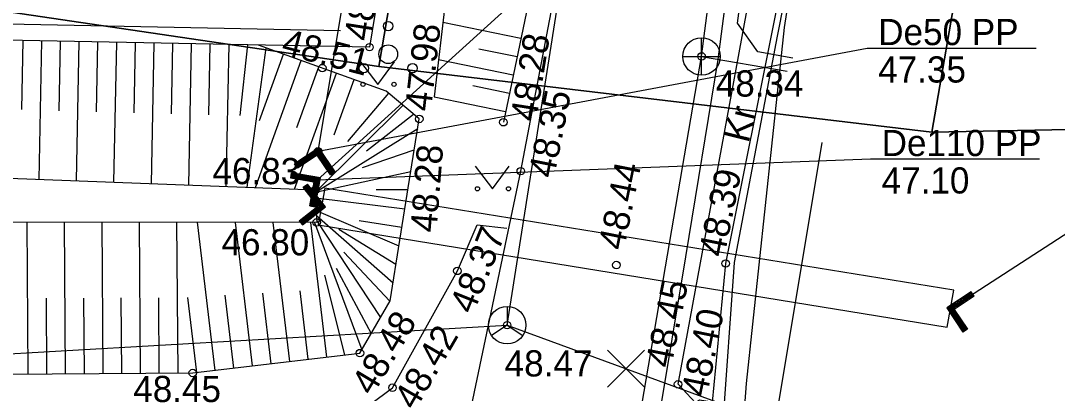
# Model space of a CAD drawing. Extents: x 640539 to 641242, y 6455746 to 6456171.
# Drawn here: x 641062.1 to 641089.78, y 6456005.8 to 6456015.76 of the extents above; entities that cross this region are included whole.
import ezdxf

# ---------------------------------------------------------------- set-up
doc = ezdxf.new("R2010")
doc.units = 0
for name, color, linetype in [('AED', 7, 'Continuous'), ('HALJASTUS', 7, 'Continuous'), ('KKAEV', 7, 'Continuous'), ('KORGUS-EH2000', 7, 'Continuous'), ('KPKAABEL', 7, 'Continuous'), ('KTRASS', 7, 'Continuous'), ('MOOTPIIR', 7, 'Continuous'), ('MPOHULIIN', 7, 'Continuous'), ('PIIR', 7, 'Continuous'), ('PUU', 7, 'Continuous'), ('RELJEEF', 7, 'Continuous'), ('SIKAEV', 7, 'Continuous'), ('SITRASS', 7, 'Continuous'), ('SKTRASS', 7, 'Continuous'), ('TEE', 7, 'Continuous'), ('TRUUP', 7, 'Continuous'), ('VEEKOGU', 7, 'Continuous'), ('VTRASS', 7, 'Continuous')]:
    doc.layers.add(name, color=color, linetype=linetype)

msp = doc.modelspace()

# ---------------------------------------------------------------- linework, layer by layer
at = {"layer": 'AED'}
msp.add_lwpolyline([(641075.635, 6456040.347), (641074.369, 6456032.864), (641072.7, 6456022.913), (641071.415, 6456015.048), (641058.896, 6456015.289), (641048.803, 6456015.485), (641038.728, 6456015.581), (641028.656, 6456015.785), (641018.581, 6456015.937), (641008.493, 6456016.086), (640998.44, 6456016.234), (640990.858, 6456016.345), (640986.284, 6456016.431)], dxfattribs=at)
at = {"layer": 'HALJASTUS'}
for p, q in [((641071.178, 6456014.661), (641071.641, 6456014.054)), ((641071.641, 6456014.054), (641072.086, 6456014.661)), ((641074.234, 6456011.871), (641074.698, 6456011.264)), ((641074.698, 6456011.264), (641075.143, 6456011.871))]:
    msp.add_line(p, q, dxfattribs=at)
msp.add_lwpolyline([(641070.639, 6456015.483), (641058.639, 6456015.73), (641046.515, 6456015.964), (641033.806, 6456016.126), (641020.779, 6456016.255), (641007.408, 6456016.557), (640995.34, 6456016.736), (640985.332, 6456016.859)], dxfattribs=at)
for centre in [(641071.24, 6456014.054), (641072.069, 6456014.054), (641074.297, 6456011.264), (641075.126, 6456011.264)]:
    msp.add_circle(centre, 0.055, dxfattribs=at)
at = {"layer": 'KKAEV'}
for p, q in [((641080.281, 6456014.301), (641080.281, 6456015.301)), ((641079.781, 6456014.801), (641080.781, 6456014.801))]:
    msp.add_line(p, q, dxfattribs=at)
msp.add_circle((641080.281, 6456014.801), 0.5, dxfattribs=at)
at = {"layer": 'KORGUS-EH2000'}
for centre in [(641071.415, 6456015.048), (641080.281, 6456014.801), (641070.156, 6456014.49), (641072.744, 6456013.13), (641074.99, 6456013.042), (641070.042, 6456012.263), (641075.454, 6456011.736), (641069.97, 6456011.233), (641070.005, 6456010.365), (641080.924, 6456009.268), (641073.761, 6456009.069), (641078.006, 6456009.226), (641075.091, 6456007.619), (641071.16, 6456006.873), (641066.695, 6456006.341), (641072.028, 6456005.948), (641079.653, 6456006.038)]:
    msp.add_circle(centre, 0.1, dxfattribs=at)
at = {"layer": 'KPKAABEL'}
msp.add_lwpolyline([(641078.896, 6455990.886), (641079.578, 6455992.105), (641080.758, 6455996.387), (641081.48, 6456006.059), (641082.492, 6456015.578), (641085.93, 6456037.668), (641087.395, 6456047.609), (641087.564, 6456048.758)], dxfattribs=at)
at = {"layer": 'KTRASS'}
for p, q in [((641080.281, 6456014.801), (641083.564, 6456040.41)), ((641078.627, 6456005.12), (641080.281, 6456014.801)), ((641080.281, 6456014.801), (641082.564, 6456014.408))]:
    msp.add_line(p, q, dxfattribs=at)
msp.add_lwpolyline([(641082.715, 6456014.755), (641081.779, 6456014.922), (641081.236, 6456015.689), (641082.565, 6456025.724), (641083.981, 6456036.414), (641084.549, 6456040.703), (641085.977, 6456049.382)], dxfattribs=at)
at = {"layer": 'MOOTPIIR'}
msp.add_lwpolyline([(641080.851, 6456004.91), (641081.164, 6456009.29), (641082.311, 6456015.339), (641084.59, 6456026.871), (641086.319, 6456037.985), (641087.57, 6456046.03), (641087.46, 6456046.937), (641086.667, 6456049), (641081.691, 6456049.78), (641077.827, 6456049.557), (641077.173, 6456048.759), (641076.292, 6456046.455), (641046.211, 6456051.804)], dxfattribs=at)
at = {"layer": 'MPOHULIIN'}
msp.add_line((641080.224, 6455992.791), (641083.498, 6456012.504), dxfattribs=at)
at = {"layer": 'PIIR'}
for points in [[(641096.35, 6456170.85), (641108.89, 6456168.73), (641103.15, 6456127.27), (641099.84, 6456103.49), (641095.82, 6456079.12), (641100.54, 6456078.26), (641154.17, 6456068.48), (641158.03, 6456064.92), (641154.87, 6456062.92), (641119.2, 6456071.06), (641095.11, 6456072.42), (641087.94, 6456021.55), (641086.43, 6456012.78), (641071.66, 6456014.53), (641075.96, 6456039.83), (641076.86, 6456046.01), (641080.79, 6456071.2), (641059.48, 6456075.36), (641034.66, 6456080.21), (641032.4, 6456086.36), (641044.64, 6456083.87), (641081.63, 6456076.66), (641086.17, 6456106.22), (641091.05, 6456135.39)], [(640981.25, 6456014.52), (640989.77, 6456061.16), (640996.07, 6456060.07), (641054.76, 6456050), (641076.86, 6456046.01), (641075.96, 6456039.83), (641071.66, 6456014.53), (641048.87, 6456017.91), (641018.09, 6456020.72)], [(641194.48, 6456014.88), (641086.43, 6456012.78), (641087.94, 6456021.55), (641149.39, 6456025.45), (641150.61, 6456034.08), (641179.42, 6456028.77), (641195.57, 6456025.67), (641196.46, 6456025.5)], [(640981.25, 6456014.52), (641018.09, 6456020.72), (641048.87, 6456017.91), (641071.66, 6456014.53), (641086.43, 6456012.78), (641194.48, 6456014.88), (641219.19, 6456016.34), (641224.33, 6456016.64), (641234.96, 6456017.83), (641241.97, 6456004.88), (641237.34, 6455995.26), (641222.72, 6455998.58), (641084.78, 6455991.92), (641061.51, 6455993.34), (640998.61, 6455989.99), (640969.54, 6455988.44)]]:
    msp.add_lwpolyline(points, close=True, dxfattribs=at)
at = {"layer": 'PUU'}
for centre, radius in [((641071.916, 6456015.611), 0.125), ((641071.916, 6456014.861), 0.25), ((641071.266, 6456014.486), 0.125), ((641072.566, 6456014.486), 0.125)]:
    msp.add_circle(centre, radius, dxfattribs=at)
at = {"layer": 'RELJEEF'}
for p, q in [((641074.554, 6456025.687), (641073.141, 6456013.725)), ((641077.541, 6456025.322), (641074.99, 6456013.042)), ((641073.376, 6456015.718), (641075.456, 6456015.286)), ((641074.336, 6456015.008), (641075.355, 6456014.797)), ((641073.258, 6456014.721), (641075.253, 6456014.307)), ((641074.175, 6456014.02), (641075.151, 6456013.818)), ((641073.141, 6456013.725), (641075.049, 6456013.328))]:
    msp.add_line(p, q, dxfattribs=at)
at = {"layer": 'SIKAEV'}
for p, q in [((641075.091, 6456008.119), (641075.091, 6456007.619)), ((641075.091, 6456007.619), (641074.676, 6456007.344)), ((641075.091, 6456007.619), (641075.506, 6456007.344))]:
    msp.add_line(p, q, dxfattribs=at)
msp.add_circle((641075.091, 6456007.619), 0.5, dxfattribs=at)
at = {"layer": 'SITRASS'}
for p, q in [((641075.091, 6456007.619), (641081.777, 6456050.07)), ((641000.546, 6456003.312), (641075.091, 6456007.619)), ((641075.091, 6456007.619), (641081.189, 6456005.38)), ((641077.771, 6456006.948), (641078.761, 6456005.958)), ((641077.771, 6456005.958), (641078.761, 6456006.948))]:
    msp.add_line(p, q, dxfattribs=at)
at = {"layer": 'SKTRASS'}
for p, q in [((641070.042, 6456012.263), (641070.658, 6456015.958)), ((641070.062, 6456012.362), (641069.415, 6456011.929)), ((641070.042, 6456012.263), (641069.454, 6456011.87)), ((641070.022, 6456012.164), (641069.494, 6456011.811)), ((641069.708, 6456011.954), (641069.688, 6456012.112)), ((641069.731, 6456011.969), (641069.712, 6456012.128)), ((641069.754, 6456011.985), (641069.735, 6456012.143)), ((641069.778, 6456012), (641069.758, 6456012.159)), ((641069.801, 6456012.016), (641069.781, 6456012.174)), ((641069.824, 6456012.032), (641069.805, 6456012.19)), ((641069.848, 6456012.047), (641069.828, 6456012.205)), ((641069.871, 6456012.063), (641069.851, 6456012.221)), ((641069.894, 6456012.078), (641069.875, 6456012.237)), ((641069.917, 6456012.094), (641069.898, 6456012.252)), ((641069.941, 6456012.109), (641069.921, 6456012.268)), ((641069.964, 6456012.125), (641069.944, 6456012.283)), ((641069.987, 6456012.141), (641069.968, 6456012.299)), ((641070.01, 6456012.156), (641069.991, 6456012.314)), ((641070.037, 6456012.142), (641070.014, 6456012.33)), ((641070.376, 6456011.636), (641070.022, 6456012.164)), ((641070.068, 6456012.096), (641070.037, 6456012.346)), ((641070.435, 6456011.675), (641070.042, 6456012.263)), ((641070.099, 6456012.05), (641070.061, 6456012.361)), ((641070.494, 6456011.715), (641070.062, 6456012.362)), ((641070.13, 6456012.003), (641070.091, 6456012.317)), ((641070.161, 6456011.957), (641070.122, 6456012.271)), ((641070.192, 6456011.911), (641070.153, 6456012.225)), ((641070.223, 6456011.865), (641070.184, 6456012.179)), ((641070.254, 6456011.819), (641070.215, 6456012.133)), ((641069.494, 6456011.811), (641069.415, 6456011.929)), ((641069.438, 6456011.894), (641069.432, 6456011.941)), ((641069.469, 6456011.848), (641069.456, 6456011.956)), ((641069.499, 6456011.814), (641069.479, 6456011.972)), ((641069.522, 6456011.829), (641069.502, 6456011.987)), ((641069.545, 6456011.845), (641069.526, 6456012.003)), ((641069.568, 6456011.86), (641069.549, 6456012.019)), ((641069.592, 6456011.876), (641069.572, 6456012.034)), ((641069.615, 6456011.891), (641069.595, 6456012.05)), ((641069.638, 6456011.907), (641069.619, 6456012.065)), ((641069.661, 6456011.923), (641069.642, 6456012.081)), ((641069.685, 6456011.938), (641069.665, 6456012.096)), ((641070.285, 6456011.773), (641070.246, 6456012.087)), ((641070.315, 6456011.726), (641070.277, 6456012.04)), ((641070.346, 6456011.68), (641070.308, 6456011.994)), ((641070.377, 6456011.636), (641070.338, 6456011.948)), ((641070.4, 6456011.652), (641070.369, 6456011.902)), ((641070.424, 6456011.667), (641070.4, 6456011.856)), ((641069.311, 6456011.549), (641069.336, 6456011.689)), ((641069.937, 6456011.437), (641069.311, 6456011.549)), ((641069.317, 6456011.548), (641069.413, 6456011.676)), ((641069.319, 6456011.593), (641069.385, 6456011.681)), ((641070.02, 6456011.495), (641069.324, 6456011.619)), ((641069.329, 6456011.648), (641069.357, 6456011.686)), ((641070.103, 6456011.553), (641069.336, 6456011.689)), ((641069.344, 6456011.543), (641069.44, 6456011.671)), ((641069.372, 6456011.538), (641069.468, 6456011.666)), ((641069.4, 6456011.533), (641069.495, 6456011.661)), ((641069.427, 6456011.529), (641069.523, 6456011.656)), ((641069.455, 6456011.524), (641069.55, 6456011.651)), ((641069.482, 6456011.519), (641069.578, 6456011.646)), ((641069.51, 6456011.514), (641069.605, 6456011.641)), ((641069.537, 6456011.509), (641069.633, 6456011.636)), ((641069.565, 6456011.504), (641069.661, 6456011.632)), ((641069.592, 6456011.499), (641069.688, 6456011.627)), ((641069.62, 6456011.494), (641069.716, 6456011.622)), ((641069.648, 6456011.489), (641069.743, 6456011.617)), ((641069.675, 6456011.484), (641069.771, 6456011.612)), ((641069.703, 6456011.479), (641069.798, 6456011.607)), ((641069.73, 6456011.474), (641069.826, 6456011.602)), ((641069.758, 6456011.47), (641069.853, 6456011.597)), ((641069.785, 6456011.465), (641069.881, 6456011.592)), ((641069.813, 6456011.46), (641069.909, 6456011.587)), ((641069.84, 6456011.455), (641069.936, 6456011.582)), ((641069.868, 6456011.45), (641069.964, 6456011.577)), ((641069.896, 6456011.445), (641069.991, 6456011.572)), ((641069.913, 6456011.302), (641070.101, 6456011.553)), ((641069.923, 6456011.44), (641070.019, 6456011.568)), ((641069.923, 6456011.356), (641070.074, 6456011.558)), ((641069.933, 6456011.411), (641070.046, 6456011.563)), ((641069.966, 6456010.786), (641070.103, 6456011.553)), ((641070.376, 6456011.636), (641070.494, 6456011.715)), ((641070.447, 6456011.683), (641070.431, 6456011.81)), ((641070.47, 6456011.699), (641070.462, 6456011.763)), ((641069.826, 6456010.811), (641069.937, 6456011.437)), ((641069.864, 6456011.028), (641070.054, 6456011.281)), ((641069.874, 6456011.083), (641070.064, 6456011.336)), ((641069.884, 6456011.138), (641070.074, 6456011.391)), ((641069.894, 6456011.192), (641070.083, 6456011.445)), ((641069.896, 6456010.799), (641070.02, 6456011.495)), ((641069.903, 6456011.247), (641070.093, 6456011.5)), ((641069.827, 6456010.811), (641070.015, 6456011.063)), ((641069.835, 6456010.864), (641070.025, 6456011.117)), ((641069.845, 6456010.919), (641070.035, 6456011.172)), ((641069.854, 6456010.806), (641070.005, 6456011.008)), ((641069.855, 6456010.974), (641070.044, 6456011.227)), ((641069.826, 6456010.811), (641069.966, 6456010.786)), ((641069.882, 6456010.801), (641069.996, 6456010.953)), ((641069.909, 6456010.796), (641069.986, 6456010.898)), ((641069.937, 6456010.792), (641069.976, 6456010.844))]:
    msp.add_line(p, q, dxfattribs=at)
for points in [[(641070.02, 6456011.495), (641076.178, 6456017.09), (641077.77, 6456025.284)], [(641089.214, 6456015.016), (641084.7, 6456015.016), (641070.042, 6456012.263)], [(641089.306, 6456012.052), (641084.792, 6456012.052), (641070.02, 6456011.495)]]:
    msp.add_lwpolyline(points, dxfattribs=at)
at = {"layer": 'TEE'}
for points in [[(641073.233, 6456003.059), (641073.479, 6456003.288), (641073.798, 6456003.84), (641075.454, 6456011.736), (641076.663, 6456018.094), (641079.636, 6456035.977), (641079.913, 6456039), (641081.096, 6456045.719), (641080.98, 6456045.783), (641081.691, 6456049.78)], [(641087.46, 6456046.937), (641085.833, 6456036.005), (641083.632, 6456022.847), (641080.924, 6456009.268), (641080.563, 6456005.562), (641080.224, 6456005.613), (641080.118, 6456005.546)], [(641082.424, 6456003.365), (641081.631, 6456003.786), (641080.695, 6456004.743), (641080.118, 6456005.546), (641079.653, 6456006.038), (641081.673, 6456017.034)], [(640977.468, 6455999.042), (640993.413, 6456000.209), (641010.613, 6456000.801), (641027.813, 6456001.566), (641042.938, 6456001.993), (641056.401, 6456002.361), (641065.772, 6456002.646), (641069.505, 6456004.072), (641072.028, 6456005.948), (641073.761, 6456009.069), (641074.292, 6456010.305), (641075.079, 6456010.212)]]:
    msp.add_lwpolyline(points, dxfattribs=at)
at = {"layer": 'TRUUP'}
for p, q in [((641069.645, 6456011.304), (641069.757, 6456011.391)), ((641070.036, 6456010.802), (641069.645, 6456011.304)), ((641069.648, 6456011.299), (641069.805, 6456011.33)), ((641069.666, 6456011.277), (641069.822, 6456011.308)), ((641069.68, 6456011.331), (641069.788, 6456011.352)), ((641069.683, 6456011.255), (641069.839, 6456011.286)), ((641070.136, 6456010.79), (641069.701, 6456011.348)), ((641069.724, 6456011.365), (641069.77, 6456011.375)), ((641070.236, 6456010.778), (641069.757, 6456011.391)), ((641069.7, 6456011.233), (641069.856, 6456011.264)), ((641069.717, 6456011.211), (641069.874, 6456011.242)), ((641069.734, 6456011.189), (641069.891, 6456011.22)), ((641069.752, 6456011.167), (641069.908, 6456011.198)), ((641069.769, 6456011.145), (641069.925, 6456011.176)), ((641069.786, 6456011.123), (641069.943, 6456011.154)), ((641069.803, 6456011.101), (641069.96, 6456011.132)), ((641069.821, 6456011.079), (641069.977, 6456011.11)), ((641069.838, 6456011.057), (641069.994, 6456011.088)), ((641069.855, 6456011.035), (641070.011, 6456011.065)), ((641069.872, 6456011.012), (641070.029, 6456011.043)), ((641069.889, 6456010.99), (641070.046, 6456011.021)), ((641069.907, 6456010.968), (641070.063, 6456010.999)), ((641069.535, 6456010.411), (641070.036, 6456010.802)), ((641069.578, 6456010.355), (641070.136, 6456010.79)), ((641069.622, 6456010.299), (641070.236, 6456010.778)), ((641069.884, 6456010.683), (641070.194, 6456010.745)), ((641069.924, 6456010.946), (641070.08, 6456010.977)), ((641069.927, 6456010.718), (641070.235, 6456010.779)), ((641069.941, 6456010.924), (641070.097, 6456010.955)), ((641069.958, 6456010.902), (641070.115, 6456010.933)), ((641069.971, 6456010.752), (641070.218, 6456010.801)), ((641069.976, 6456010.88), (641070.132, 6456010.911)), ((641069.993, 6456010.858), (641070.149, 6456010.889)), ((641070.01, 6456010.836), (641070.166, 6456010.867)), ((641070.015, 6456010.786), (641070.201, 6456010.823)), ((641070.027, 6456010.814), (641070.184, 6456010.845)), ((641069.535, 6456010.41), (641069.843, 6456010.472)), ((641069.553, 6456010.388), (641069.8, 6456010.437)), ((641069.577, 6456010.444), (641069.887, 6456010.506)), ((641069.621, 6456010.478), (641069.931, 6456010.54)), ((641069.664, 6456010.513), (641069.975, 6456010.574)), ((641069.708, 6456010.547), (641070.019, 6456010.608)), ((641069.752, 6456010.581), (641070.062, 6456010.642)), ((641069.796, 6456010.615), (641070.106, 6456010.677)), ((641069.84, 6456010.649), (641070.15, 6456010.711)), ((641069.535, 6456010.411), (641069.622, 6456010.299)), ((641069.57, 6456010.366), (641069.756, 6456010.403)), ((641069.587, 6456010.344), (641069.712, 6456010.369)), ((641069.604, 6456010.322), (641069.668, 6456010.335)), ((641087.479, 6456008.509), (641086.829, 6456008.08)), ((641087.558, 6456008.39), (641087.479, 6456008.509)), ((641087.518, 6456008.449), (641086.928, 6456008.06)), ((641087.327, 6456008.238), (641087.013, 6456008.201)), ((641087.558, 6456008.39), (641087.027, 6456008.04)), ((641087.374, 6456008.269), (641087.059, 6456008.232)), ((641087.42, 6456008.299), (641087.106, 6456008.262)), ((641087.466, 6456008.33), (641087.152, 6456008.293)), ((641087.513, 6456008.36), (641087.199, 6456008.324)), ((641087.557, 6456008.391), (641087.245, 6456008.354)), ((641087.542, 6456008.414), (641087.291, 6456008.385)), ((641087.526, 6456008.437), (641087.338, 6456008.415)), ((641087.511, 6456008.461), (641087.384, 6456008.446)), ((641087.495, 6456008.484), (641087.431, 6456008.476)), ((641086.829, 6456008.08), (641087.258, 6456007.43)), ((641087.142, 6456008.116), (641086.83, 6456008.079)), ((641087.095, 6456008.085), (641086.845, 6456008.056)), ((641087.049, 6456008.054), (641086.861, 6456008.033)), ((641087.188, 6456008.146), (641086.874, 6456008.11)), ((641087.035, 6456008.028), (641086.876, 6456008.009)), ((641087.05, 6456008.004), (641086.892, 6456007.986)), ((641087.065, 6456007.981), (641086.907, 6456007.962)), ((641087.235, 6456008.177), (641086.92, 6456008.14)), ((641087.081, 6456007.958), (641086.922, 6456007.939)), ((641086.928, 6456008.06), (641087.317, 6456007.47)), ((641087.281, 6456008.207), (641086.967, 6456008.171)), ((641087.027, 6456008.04), (641087.377, 6456007.509)), ((641087.096, 6456007.934), (641086.938, 6456007.916)), ((641087.112, 6456007.911), (641086.953, 6456007.892)), ((641087.127, 6456007.887), (641086.969, 6456007.869)), ((641087.142, 6456007.864), (641086.984, 6456007.846)), ((641087.158, 6456007.841), (641086.999, 6456007.822)), ((641087.173, 6456007.817), (641087.015, 6456007.799)), ((641087.189, 6456007.794), (641087.03, 6456007.775)), ((641087.204, 6456007.771), (641087.046, 6456007.752)), ((641087.219, 6456007.747), (641087.061, 6456007.729)), ((641087.235, 6456007.724), (641087.077, 6456007.705)), ((641087.25, 6456007.7), (641087.092, 6456007.682)), ((641087.266, 6456007.677), (641087.107, 6456007.659)), ((641087.281, 6456007.654), (641087.123, 6456007.635)), ((641087.296, 6456007.63), (641087.138, 6456007.612)), ((641087.312, 6456007.607), (641087.154, 6456007.588)), ((641087.327, 6456007.584), (641087.169, 6456007.565)), ((641087.343, 6456007.56), (641087.184, 6456007.542)), ((641087.358, 6456007.537), (641087.2, 6456007.518)), ((641087.374, 6456007.513), (641087.215, 6456007.495)), ((641087.339, 6456007.484), (641087.231, 6456007.472)), ((641087.293, 6456007.454), (641087.246, 6456007.448)), ((641087.377, 6456007.509), (641087.258, 6456007.43))]:
    msp.add_line(p, q, dxfattribs=at)
for points in [[(641086.839, 6456007.568), (641087.017, 6456008.552), (641070.225, 6456011.282), (641070.047, 6456010.298), (641086.839, 6456007.568)], [(641096.405, 6456010.415), (641090.565, 6456010.415), (641086.928, 6456008.06)]]:
    msp.add_lwpolyline(points, dxfattribs=at)
at = {"layer": 'VEEKOGU'}
for p, q in [((641062.13, 6456013.38), (641062.165, 6456015.226)), ((641062.594, 6456011.515), (641062.665, 6456015.216)), ((641063.13, 6456013.351), (641063.165, 6456015.207)), ((641063.594, 6456011.477), (641063.665, 6456015.197)), ((641064.129, 6456013.323), (641064.165, 6456015.188)), ((641064.593, 6456011.439), (641064.665, 6456015.178)), ((641065.129, 6456013.294), (641065.165, 6456015.168)), ((641065.592, 6456011.4), (641065.665, 6456015.159)), ((641066.128, 6456013.265), (641066.165, 6456015.149)), ((641066.592, 6456011.362), (641066.665, 6456015.139)), ((641067.128, 6456013.236), (641067.165, 6456015.13)), ((641067.591, 6456011.324), (641067.664, 6456015.12)), ((641067.96, 6456013.225), (641068.164, 6456015.111)), ((641068.152, 6456011.303), (641068.652, 6456015.032)), ((641068.367, 6456011.294), (641069.592, 6456014.693)), ((641068.482, 6456013.089), (641069.122, 6456014.863)), ((641069.416, 6456011.254), (641070.533, 6456014.354)), ((641069.477, 6456012.899), (641070.063, 6456014.524)), ((641070.472, 6456012.709), (641071.003, 6456014.184)), ((641070.84, 6456012.53), (641071.929, 6456013.819)), ((641069.972, 6456011.175), (641072.311, 6456013.496)), ((641071.339, 6456012.282), (641072.589, 6456013.261)), ((641069.972, 6456011.175), (641072.704, 6456012.879)), ((641071.224, 6456011.829), (641072.611, 6456012.301)), ((641069.972, 6456011.175), (641072.52, 6456011.729)), ((641069.978, 6456011.024), (641072.359, 6456010.728)), ((641071.593, 6456011.245), (641072.442, 6456011.247)), ((641069.992, 6456010.688), (641072.201, 6456009.74)), ((641069.998, 6456010.549), (641072.043, 6456008.753)), ((641062.265, 6456010.372), (641062.294, 6456006.31)), ((641063.265, 6456010.371), (641063.294, 6456006.317)), ((641064.265, 6456010.37), (641064.294, 6456006.324)), ((641065.265, 6456010.369), (641065.294, 6456006.331)), ((641066.265, 6456010.368), (641066.294, 6456006.338)), ((641066.818, 6456010.368), (641067.289, 6456006.412)), ((641067.825, 6456010.367), (641068.282, 6456006.53)), ((641068.832, 6456010.366), (641069.275, 6456006.648)), ((641069.84, 6456010.365), (641070.268, 6456006.767)), ((641069.945, 6456010.365), (641071.211, 6456006.961)), ((641070.003, 6456010.417), (641071.711, 6456007.827)), ((641070.6, 6456010.182), (641072.122, 6456009.247)), ((641071.138, 6456010.417), (641072.28, 6456010.234)), ((641070.726, 6456009.567), (641071.962, 6456008.26)), ((641070.525, 6456009.142), (641071.461, 6456007.394)), ((641070.21, 6456008.957), (641070.746, 6456006.824)), ((641069.554, 6456008.537), (641069.772, 6456006.708)), ((641062.779, 6456008.342), (641062.794, 6456006.313)), ((641063.779, 6456008.345), (641063.794, 6456006.32)), ((641064.779, 6456008.349), (641064.794, 6456006.327)), ((641065.779, 6456008.352), (641065.794, 6456006.335)), ((641066.554, 6456008.36), (641066.793, 6456006.353)), ((641067.554, 6456008.419), (641067.786, 6456006.471)), ((641068.554, 6456008.478), (641068.779, 6456006.589))]:
    msp.add_line(p, q, dxfattribs=at)
for points in [[(640990.858, 6456016.345), (640985.721, 6456015.329), (640984.222, 6456013.953), (640983.529, 6456011.901), (640983.609, 6456009.691), (640985.414, 6456007.725), (640987.249, 6456007.379), (640999.27, 6456006.831), (641020.903, 6456006.365), (641039.864, 6456006.503), (641054.167, 6456006.252), (641066.695, 6456006.341), (641071.16, 6456006.873), (641071.965, 6456008.266), (641072.744, 6456013.13), (641071.862, 6456013.875), (641068.45, 6456015.105)], [(640986.765, 6456012.622), (641005.629, 6456012.34), (641020.86, 6456012.044), (641040.619, 6456011.974), (641058.046, 6456011.689), (641069.97, 6456011.233), (641070.005, 6456010.365), (641058.603, 6456010.375), (641040.252, 6456010.493), (641020.916, 6456010.514), (641002.823, 6456010.499), (640986.538, 6456011.592), (640986.765, 6456012.622)]]:
    msp.add_lwpolyline(points, dxfattribs=at)
at = {"layer": 'VTRASS'}
msp.add_lwpolyline([(641076.716, 6455999.115), (641077.255, 6456000.854), (641078.886, 6456004.499), (641079.13, 6456005.044), (641079.857, 6456009.441), (641080.726, 6456014.718), (641084.104, 6456040.769), (641085.519, 6456049.367)], dxfattribs=at)

# ---------------------------------------------------------------- texts
at = {"layer": 'KORGUS-EH2000'}
for s, rotation, p in [('48.50', 81.1681, (641071.426, 6456015.188)), ('48.51', 345.3791, (641069.032, 6456014.873)), ('47.98', 83.5631, (641073.054, 6456013.315)), ('48.28', 80.9605, (641075.864, 6456013.038)), ('48.35', 78.6347, (641076.34, 6456011.525)), ('48.28', 85.4978, (641073.202, 6456010.082)), ('48.44', 78.6347, (641078.207, 6456009.596)), ('48.39', 78.6347, (641080.886, 6456009.414)), ('48.37', 68.1314, (641074.182, 6456007.887)), ('48.45', 78.6347, (641079.466, 6456006.452)), ('48.48', 59.1332, (641071.493, 6456005.704)), ('48.40', 78.6347, (641080.421, 6456005.678)), ('48.42', 59.8757, (641072.635, 6456005.317))]:
    msp.add_text(s, height=0.7, rotation=rotation, dxfattribs=at).set_placement(p)
for s, p in [('48.34', (641080.66, 6456013.728)), ('46.83', (641067.222, 6456011.387)), ('46.80', (641067.464, 6456009.485)), ('48.47', (641075.023, 6456006.248)), ('48.45', (641065.108, 6456005.564))]:
    msp.add_text(s, height=0.7, dxfattribs=at).set_placement(p)
at = {"layer": 'SKTRASS'}
for s, p in [('De50 PP', (641084.997, 6456015.103)), ('47.35', (641084.997, 6456014.103)), ('De110 PP', (641085.089, 6456012.138)), ('47.10', (641085.089, 6456011.138))]:
    msp.add_text(s, height=0.7, dxfattribs=at).set_placement(p)
at = {"layer": 'TEE'}
msp.add_text('Kr', height=0.7, rotation=76.0717, dxfattribs=at).set_placement((641081.532, 6456012.464))

doc.saveas('drawing.dxf')
